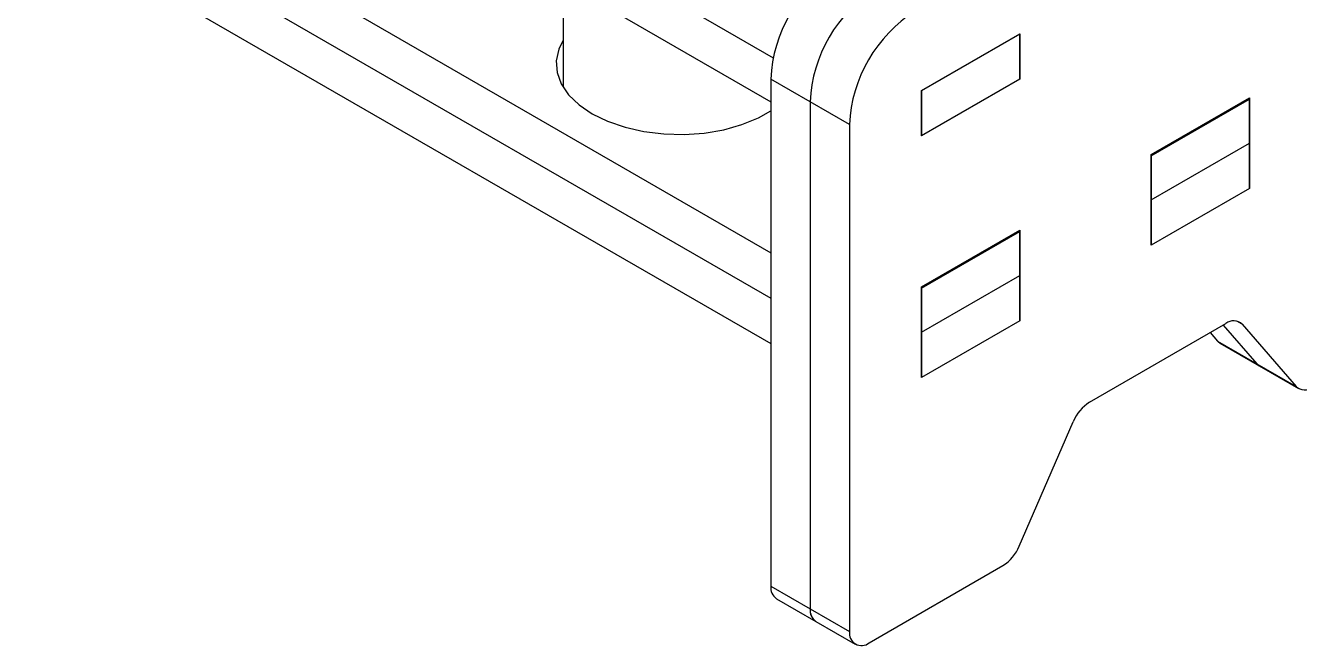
# Model space of a CAD drawing. Header units: millimetres. Extents: x 15 to 589, y 5 to 415.
# Drawn here: x 480.5 to 549.2, y 76.9 to 110.4 of the extents above; entities that cross this region are included whole.
import ezdxf

# ---------------------------------------------------------------- set-up
doc = ezdxf.new("R2010")
doc.units = ezdxf.units.MM

msp = doc.modelspace()

# ---------------------------------------------------------------- linework, layer by layer
at = {"color": 7, "linetype": 'Continuous', "lineweight": 25}
for p, q in [((408.97, 173.195), (520.818, 108.626)), ((408.97, 170.745), (520.692, 106.249)), ((408.97, 162.6), (520.692, 98.104)), ((408.97, 160.151), (520.692, 95.655)), ((408.97, 157.701), (520.692, 93.205)), ((509.493, 112.715), (509.493, 107.041)), ((528.824, 106.862), (534.127, 109.923)), ((534.127, 109.923), (534.127, 107.474)), ((534.127, 109.903), (528.824, 106.842)), ((534.127, 107.494), (534.127, 109.903)), ((522.814, 106.25), (520.692, 107.474)), ((520.692, 107.474), (520.692, 80.12)), ((528.824, 104.433), (534.127, 107.494)), ((534.127, 107.474), (528.824, 104.412)), ((528.824, 104.412), (528.824, 106.862)), ((528.824, 106.842), (528.824, 104.433)), ((524.935, 105.025), (522.814, 106.25)), ((522.814, 106.25), (522.814, 78.896)), ((541.198, 103.411), (546.502, 106.472)), ((541.198, 103.329), (546.502, 106.391)), ((546.502, 106.472), (546.502, 104.023)), ((546.502, 101.573), (546.502, 106.391)), ((524.935, 105.025), (524.935, 77.671)), ((541.198, 100.961), (546.502, 104.023)), ((546.502, 104.023), (546.502, 101.573)), ((541.198, 100.961), (541.198, 103.411)), ((541.198, 103.329), (541.198, 98.512)), ((546.502, 101.573), (541.198, 98.512)), ((541.198, 98.512), (541.198, 100.961)), ((528.824, 96.267), (534.127, 99.329)), ((528.824, 96.186), (534.127, 99.247)), ((534.127, 99.329), (534.127, 96.879)), ((534.127, 94.43), (534.127, 99.247)), ((528.824, 93.818), (534.127, 96.879)), ((534.127, 96.879), (534.127, 94.43)), ((528.824, 93.818), (528.824, 96.267)), ((528.824, 96.186), (528.824, 91.368)), ((534.127, 94.43), (528.824, 91.368)), ((537.877, 90.041), (545.227, 94.285)), ((545.087, 94.204), (546.894, 92.117)), ((546.11, 94.249), (549.015, 90.893)), ((528.824, 91.368), (528.824, 93.818)), ((544.38, 93.796), (544.773, 93.342)), ((544.773, 93.342), (546.894, 92.117)), ((544.905, 93.232), (547.027, 92.007)), ((546.894, 92.117), (549.015, 90.893)), ((547.027, 92.007), (549.148, 90.783)), ((534.089, 82.276), (536.995, 88.987)), ((525.996, 77.058), (533.206, 81.221)), ((520.692, 80.12), (522.814, 78.896)), ((521.003, 79.433), (523.124, 78.209)), ((522.814, 78.896), (524.935, 77.671)), ((523.124, 78.209), (525.246, 76.984))]:
    msp.add_line(p, q, dxfattribs=at)
at = {"color": 8, "linetype": 'Continuous', "lineweight": 25}
msp.add_line((546.11, 94.249), (545.815, 94.419), dxfattribs=at)
at = {"color": 7, "linetype": 'Continuous', "lineweight": 25, "flags": 128}
for points in [[(509.493, 109.578), (509.259, 109.094), (509.123, 108.467), (509.169, 107.836), (509.393, 107.218), (509.791, 106.63), (510.351, 106.087), (511.058, 105.605), (511.893, 105.197), (512.833, 104.873), (513.852, 104.644), (514.923, 104.514), (516.016, 104.488), (517.102, 104.566), (518.151, 104.746), (519.134, 105.024), (520.024, 105.391), (520.692, 105.767)], [(544.905, 93.232), (544.851, 93.268), (544.773, 93.342)], [(547.027, 92.007), (546.973, 92.043), (546.894, 92.117)], [(546.894, 92.117), (546.973, 92.043), (547.027, 92.007)]]:
    msp.add_lwpolyline(points, dxfattribs=at)
at = {"color": 7, "linetype": 'Continuous', "lineweight": 25}
for centre, radius, start, end in [((528.368, 107.125), 7.684, 122.60548, 177.39452), ((530.49, 105.9), 7.684, 122.60548, 177.39452), ((532.611, 104.676), 7.684, 122.60548, 177.39452), ((545.647, 93.755), 0.676, 46.90035, 128.43575), ((549.477, 91.387), 0.676, 226.90035, 308.43575), ((539.1, 88.122), 2.276, 122.49732, 157.67021), ((531.983, 83.141), 2.276, 302.49732, 337.67021), ((521.427, 80.039), 0.739, 173.70115, 234.98667), ((523.527, 78.805), 0.719, 172.74417, 235.94365), ((523.549, 78.814), 0.739, 173.70115, 234.98667), ((525.582, 77.566), 0.655, 170.78596, 309.20329)]:
    msp.add_arc(centre, radius, start, end, dxfattribs=at)

doc.saveas('drawing.dxf')
